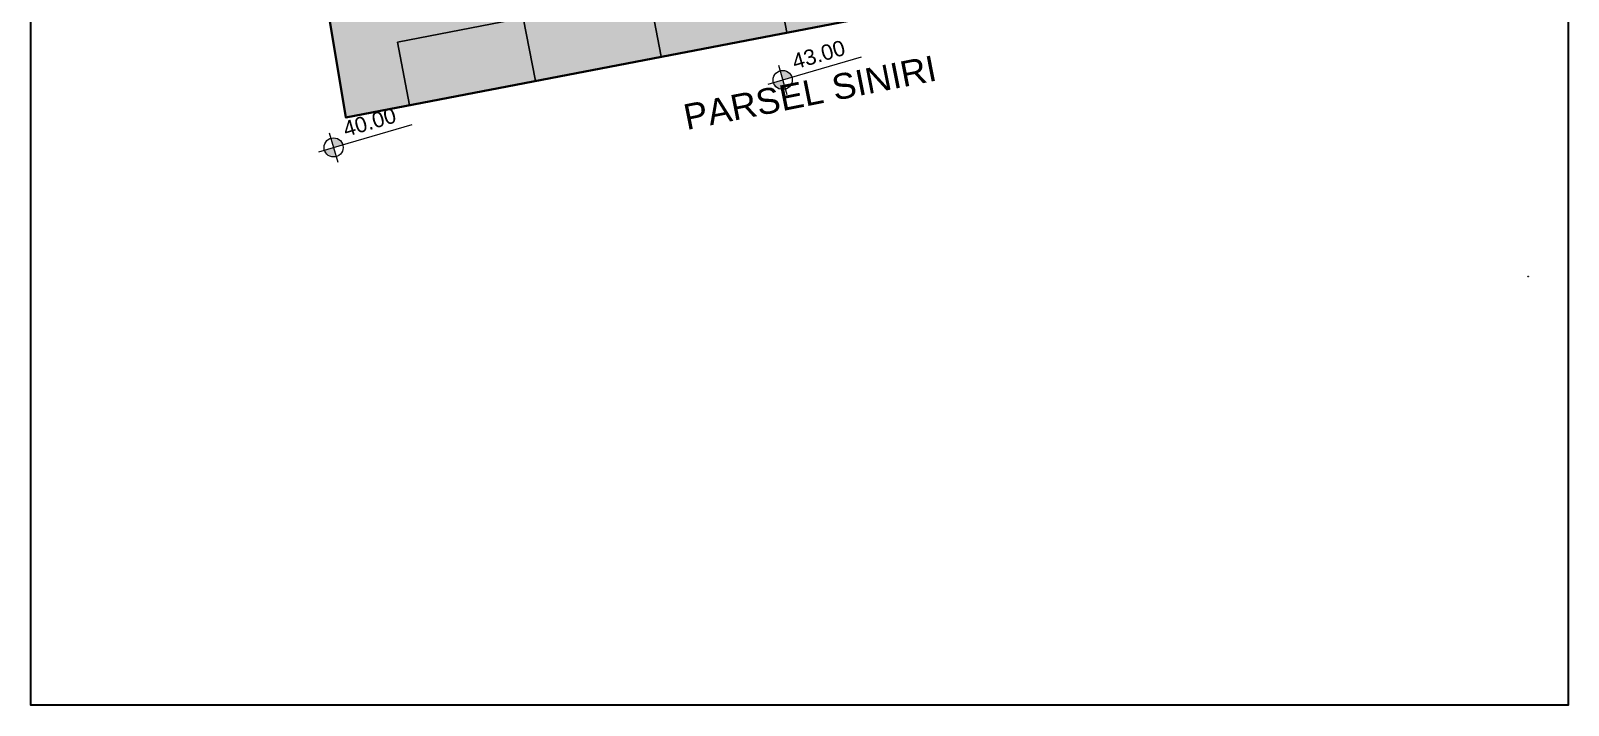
# Model space of a CAD drawing. Header units: millimetres. Extents: x 694231 to 734331, y 4486031 to 4541543.
# Drawn here: x 715486 to 721489, y 4486031 to 4488664 of the extents above; entities that cross this region are included whole.
import ezdxf
from ezdxf.enums import TextEntityAlignment as Align

# ---------------------------------------------------------------- set-up
doc = ezdxf.new("R2010")
doc.units = ezdxf.units.MM
doc.layers.add('_P2_D_4_T', color=7, linetype='Continuous', lineweight=20, true_color=0xf3e03b)
for name, color, linetype, lineweight in [('_P2_D_4_Ç', 7, 'Continuous', 20), ('_P3_S_Duvar_Ç', 7, 'Continuous', 30), ('VAZİYET PLANI KOT SEMBOL BS(M)', 2, 'Continuous', 18), ('VAZİYET PLANI KOT YAZI BS(M)', 1, 'Continuous', 18)]:
    doc.layers.add(name, color=color, linetype=linetype, lineweight=lineweight)
doc.styles.add('on02.0mm-Arial', font='arial.ttf', dxfattribs={"height": 2})
doc.styles.get("Standard").update_dxf_attribs({"font": 'arial.ttf'})

# ---------------------------------------------------------------- blocks, each defined once
blk = doc.blocks.new('ereff')
at = {"true_color": 0xc7c8ca}
h = blk.add_hatch(color=9, dxfattribs=at)
h.dxf.hatch_style = 1
h.paths.add_polyline_path([(-1458.1, -4329.9), (-1208.1, -4329.9), (-1208.1, -4829.9), (-1458.1, -4829.9)])
at = {"color": 30, "true_color": 0xf8991e}
blk.add_lwpolyline([(-1458.1, -4329.9), (-1208.1, -4329.9), (-1208.1, -4829.9), (-1458.1, -4829.9), (-1458.1, -4329.9)], dxfattribs=at)
blk = doc.blocks.new('*U2')
at = {"layer": 'VAZİYET PLANI KOT SEMBOL BS(M)', "extrusion": (-3.94233e-09, -3.15733e-08, 1)}
h = blk.add_hatch(color=5, dxfattribs=at)
h.dxf.hatch_style = 1
h.paths.add_polyline_path([(0, 7.8), (0, 0), (7.8, 0, 0.414214)])
h.paths.add_polyline_path([(0, 0), (-7.8, 0, 0.414214), (0, -7.8)])
at = {"layer": 'VAZİYET PLANI KOT SEMBOL BS(M)', "color": 5, "extrusion": (-3.94233e-09, -3.15733e-08, 1)}
blk.add_line((12.4, 0, 0), (66.4, 0, 0), dxfattribs=at)
for points in [[(-12.4, 0), (12.4, 0)], [(0, 12.4), (0, -12.4)]]:
    blk.add_lwpolyline(points, dxfattribs=at)
blk.add_circle((0, 0), 7.75, dxfattribs=at)
at = {"layer": 'VAZİYET PLANI KOT YAZI BS(M)', "extrusion": (-3.94233e-09, -3.15733e-08, 1), "style": 'on02.0mm-Arial'}
for tag, p in [('BDK', (11.8, 1.5)), ('TZK', (11.8, -18.4))]:
    blk.add_attdef(tag, text='', height=12.5, dxfattribs=at).set_placement(p, align=Align.BOTTOM_LEFT)

msp = doc.modelspace()

# ---------------------------------------------------------------- hatches: boundary and pattern name
at = {"layer": '_P2_D_4_T', "lineweight": 40, "true_color": 0x5d6970}
h = msp.add_hatch(color=251, dxfattribs=at)
h.dxf.hatch_style = 1
h.paths.add_polyline_path([(721332, 4487706.6), (721332, 4487705.2), (721333.9, 4487705.2), (721333.9, 4487706.6), (721332, 4487706.6)])
h = msp.add_hatch(color=251, dxfattribs=at)
h.dxf.hatch_style = 1
h.paths.add_polyline_path([(721333.7, 4487705), (721333.7, 4487704.5), (721331.2, 4487704.5), (721331.2, 4487705)])
h = msp.add_hatch(color=251, dxfattribs=at)
h.dxf.hatch_style = 1
h.paths.add_polyline_path([(721333.7, 4487704.4), (721333.7, 4487703.9), (721331.2, 4487703.9), (721331.2, 4487704.4)])
at = {"layer": '_P3_S_Duvar_Ç', "lineweight": 30, "true_color": 0x939598}
h = msp.add_hatch(color=252, dxfattribs=at)
h.dxf.hatch_style = 1
h.paths.add_polyline_path([(718170.9, 4489113.3), (719993.5, 4489472.8), (719896.7, 4489963.5), (719994.8, 4489982.8), (719958.1, 4490169.1), (719860, 4490149.8), (719750, 4490707.8), (719693.9, 4490992), (719603.2, 4491452), (720093.7, 4491549.1), (720509.2, 4489055.8), (716715.8, 4488325.7), (716633.7, 4488818.9)])

# ---------------------------------------------------------------- linework, layer by layer
at = {"color": 1, "lineweight": 40}
msp.add_lwpolyline([(720509.2, 4489055.8), (720012, 4492042.6), (716221.5, 4491295.2), (716715.8, 4488325.7)], close=True, dxfattribs=at)
at = {"color": 1, "lineweight": 30}
msp.add_lwpolyline([(717431, 4491533.7), (716221.5, 4491295.2), (716715.8, 4488325.7), (718506.2, 4488670.3)], dxfattribs=at)
at = {"layer": '_P2_D_4_Ç'}
for points in [[(721333.7, 4487705), (721333.7, 4487704.5), (721331.2, 4487704.5), (721331.2, 4487705), (721333.7, 4487705)], [(721333.7, 4487704.4), (721333.7, 4487703.9), (721331.2, 4487703.9), (721331.2, 4487704.4), (721333.7, 4487704.4)]]:
    msp.add_lwpolyline(points, close=True, dxfattribs=at)
at = {"layer": '_P3_S_Duvar_Ç', "color": 7, "lineweight": 30}
msp.add_lwpolyline([(715485.8, 4493909.2), (721489.4, 4493909.2), (721489.4, 4486031.5), (715485.8, 4486031.5)], close=True, dxfattribs=at)
at = {"layer": '_P3_S_Duvar_Ç', "color": 240, "lineweight": 30, "true_color": 0xed1f24}
msp.add_lwpolyline([(716237.7, 4491197.7), (716715.8, 4488325.7)], dxfattribs=at)

# ---------------------------------------------------------------- block references
at = {"lineweight": 80, "rotation": 280.8933411657507}
for p in [(722918.4, 4488289.2), (722427.4, 4488194.7), (721936.4, 4488100.2)]:
    msp.add_blockref('ereff', p, dxfattribs=at)
at = {"layer": 'VAZİYET PLANI KOT SEMBOL BS(M)', "extrusion": (-4.99228e-08, 1.83037e-08, 1)}
ref = msp.add_blockref('*U2', (718422, 4488471.9, 0), dxfattribs=dict(at, xscale=4.821428571428654, yscale=4.821428571428654, zscale=4.821428571428654, rotation=16.29144000276388))
ref.add_attrib('BDK', '43.00', dxfattribs={"layer": 'VAZİYET PLANI KOT YAZI BS(M)', "extrusion": (-4.48498e-08, -1.31077e-08, 1), "height": 60.27, "rotation": 16.29144, "style": 'on02.0mm-Arial'}).set_placement((718474.5, 4488495.1, -0.1), align=Align.BOTTOM_LEFT)
ref = msp.add_blockref('*U2', (716668.4, 4488208.6, 0), dxfattribs=dict(at, xscale=4.821428571428654, yscale=4.821428571428654, zscale=4.821428571428654, rotation=16.29144000276388))
ref.add_attrib('BDK', '40.00', dxfattribs={"layer": 'VAZİYET PLANI KOT YAZI BS(M)', "extrusion": (-4.48498e-08, -1.31077e-08, 1), "height": 60.27, "rotation": 16.29144, "style": 'on02.0mm-Arial'}).set_placement((716721, 4488231.7, -0.1), align=Align.BOTTOM_LEFT)

# ---------------------------------------------------------------- texts
at = {"insert": (718027.4, 4488374.2), "char_height": 100, "attachment_point": 1, "rotation": 11.21281}
msp.add_mtext_dynamic_manual_height_columns('{\\C1;PARSEL SINIRI}', width=4570.029, gutter_width=625, heights=[0], dxfattribs=at)

doc.saveas('drawing.dxf')
